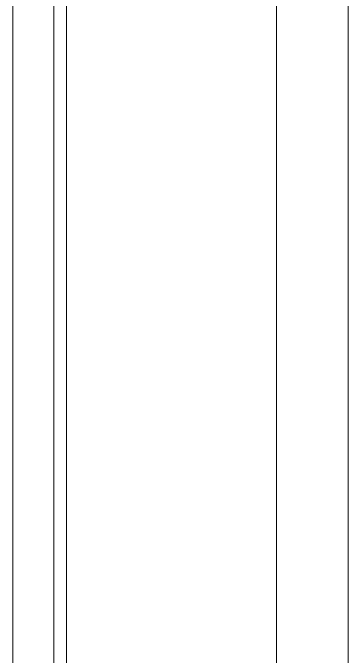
# Model space of a CAD drawing. Header units: inches. Extents: x 160056 to 168773, y -25300 to -22134.
# Drawn here: x 161044.62 to 161050.25, y -24956.71 to -24945.92 of the extents above; entities that cross this region are included whole.
import ezdxf

# ---------------------------------------------------------------- set-up
doc = ezdxf.new("R2010")
doc.units = ezdxf.units.IN
doc.header["$LTSCALE"] = 0.5
doc.header["$MEASUREMENT"] = 0
doc.layers.add('window', color=4, linetype='Continuous', lineweight=13)

msp = doc.modelspace()

# ---------------------------------------------------------------- linework, layer by layer
at = {"layer": 'window'}
for p, q in [((161050.246, -24981.647), (161050.246, -24897.832)), ((161049.041, -24981.647), (161049.041, -24899.229)), ((161045.516, -24981.647), (161045.516, -24903.332)), ((161045.306, -24903.577), (161045.306, -24981.647)), ((161044.616, -24981.647), (161044.616, -24904.38))]:
    msp.add_line(p, q, dxfattribs=at)

doc.saveas('drawing.dxf')
